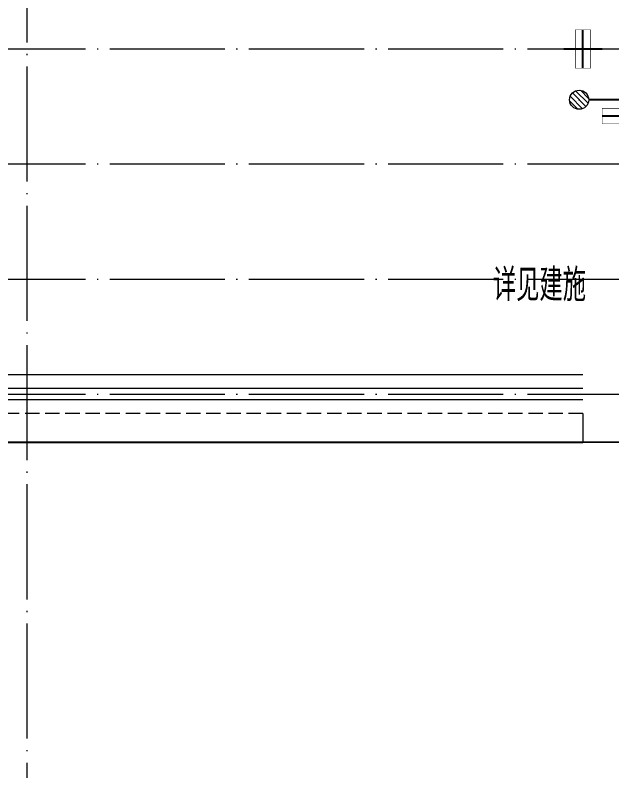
# Model space of a CAD drawing. Extents: x 27938 to 725830, y -209821 to 1628073.
# Drawn here: x 292856 to 295967, y 362324 to 366299 of the extents above; entities that cross this region are included whole.
import ezdxf

# ---------------------------------------------------------------- set-up
doc = ezdxf.new("R2010")
doc.units = 0
doc.header["$LTSCALE"] = 1000
doc.header["$MEASUREMENT"] = 0
doc.linetypes.add('DASH', pattern=[0.35, 0.25, -0.1])
doc.linetypes.add('DOTE', pattern=[2.42, 2, -0.2, 0.02, -0.2])
for name, color, linetype, lineweight in [('DOTE', 19, 'DOTE', 9), ('LVTRY', 1, 'Continuous', 13), ('平面-栏杆', 135, 'Continuous', 15), ('平面-看线', 45, 'Continuous', 15), ('平面-空调室内机', 176, 'Continuous', 9), ('空调', 76, 'Continuous', 13)]:
    doc.layers.add(name, color=color, linetype=linetype, lineweight=lineweight)
for name, color, linetype in [('PUB_TEXT', 4, 'Continuous'), ('VPIPE-凝结', 150, 'Continuous'), ('机电标识类', 1, 'Continuous'), ('看线', 251, 'Continuous')]:
    doc.layers.add(name, color=color, linetype=linetype)
doc.styles.add('_TCH_AXIS', font='COMPLEX', dxfattribs={"bigfont": 'GBCBIG'})

# ---------------------------------------------------------------- blocks, each defined once
blk = doc.blocks.new('dongkong')
blk.add_wipeout([(-603756, 210771), (-603756, 210570.8), (-603836, 210570.8), (-603836, 210771)])
at = {"layer": '机电标识类', "color": 250, "linetype": 'DASH', "ltscale": 400}
for p, q in [((-603796, 210771), (-603796, 210570.8)), ((-603896, 210670.7), (-603696, 210670.7))]:
    blk.add_line(p, q, dxfattribs=at)
at = {"layer": '空调', "color": 6, "linetype": 'DASH', "const_width": 2}
blk.add_lwpolyline([(-603756, 210771), (-603756, 210570.8), (-603836, 210570.8), (-603836, 210771)], close=True, dxfattribs=at)
blk = doc.blocks.new('$lvtry$00000171')
for p, q in [((-74.2, 10.6), (-10.6, 74.2)), ((-69.8, -27.4), (27.4, 69.8)), ((-53, -53), (53, 53)), ((-27.4, -69.8), (69.8, 27.4)), ((10.6, -74.2), (74.2, -10.6))]:
    blk.add_line(p, q)
blk.add_circle((0, 0), 75)
blk.add_point((0, 0))
blk = doc.blocks.new('FGDGDRGSDGDG')
at = {"layer": 'DOTE', "linetype": 'DOTE', "ltscale": 0.3}
for p, q in [((510982.5, 529998.5), (510982.5, 513948.5)), ((488182.5, 517748.5), (546982.5, 517748.5)), ((488182.5, 517148.5), (546982.5, 517148.5)), ((488182.5, 516548.5), (546982.5, 516548.5)), ((488182.5, 515948.5), (546982.5, 515948.5))]:
    blk.add_line(p, q, dxfattribs=at)

msp = doc.modelspace()

# ---------------------------------------------------------------- linework, layer by layer
at = {"color": 30, "const_width": 8}
msp.add_lwpolyline([(296966.6, 364223.7), (296966.6, 364073.7), (295816.6, 364073.7), (295816.6, 364223.7)], dxfattribs=at)
at = {"layer": '平面-栏杆'}
for p, q in [((295816.6, 364353.7), (289916.6, 364353.7)), ((295816.6, 364293.7), (289916.6, 364293.7))]:
    msp.add_line(p, q, dxfattribs=at)
at = {"layer": '平面-看线'}
msp.add_line((295816.6, 364423.7), (289916.6, 364423.7), dxfattribs=at)
at = {"layer": '平面-看线', "linetype": 'DASH', "ltscale": 0.3}
msp.add_line((295816.6, 364223.7), (289916.6, 364223.7), dxfattribs=at)
at = {"layer": '看线', "color": 202, "ltscale": 0.5}
msp.add_lwpolyline([(289916.6, 364073.7), (295816.6, 364073.7)], dxfattribs=at)

# ---------------------------------------------------------------- block references
at = {"layer": 'LVTRY', "xscale": 0.6666666667107825, "yscale": 0.6666666667107825, "rotation": 269.9999999939778}
msp.add_blockref('$lvtry$00000171', (295796.6, 365858.7), dxfattribs=at)
at = {"layer": '平面-空调室内机', "ltscale": 0.3, "xscale": -1}
for p, rotation in [((899612.6, 576794.5), 180), ((85345.9, 969569.8), 270)]:
    msp.add_blockref('dongkong', p, dxfattribs=dict(at, rotation=rotation))

# ---------------------------------------------------------------- texts
at = {"layer": 'PUB_TEXT', "style": '_TCH_AXIS'}
msp.add_text('详见建施', height=168.79, dxfattribs=at).set_placement((295346.3, 364808.4))

# ---------------------------------------------------------------- next in the draw order: linework, layer by layer
at = {"layer": 'VPIPE-凝结', "ltscale": 0.1}
msp.add_line((296186.6, 365858.7), (295846.6, 365858.7), dxfattribs=at)

# ---------------------------------------------------------------- next in the draw order: block references
at = {"layer": '平面-空调室内机', "ltscale": 0.3, "xscale": -1, "rotation": 180}
msp.add_blockref('dongkong', (899612.6, 576794.5), dxfattribs=at)

# ---------------------------------------------------------------- next in the draw order: block references
msp.add_blockref('FGDGDRGSDGDG', (-218065.9, -151624.7))

doc.saveas('drawing.dxf')
